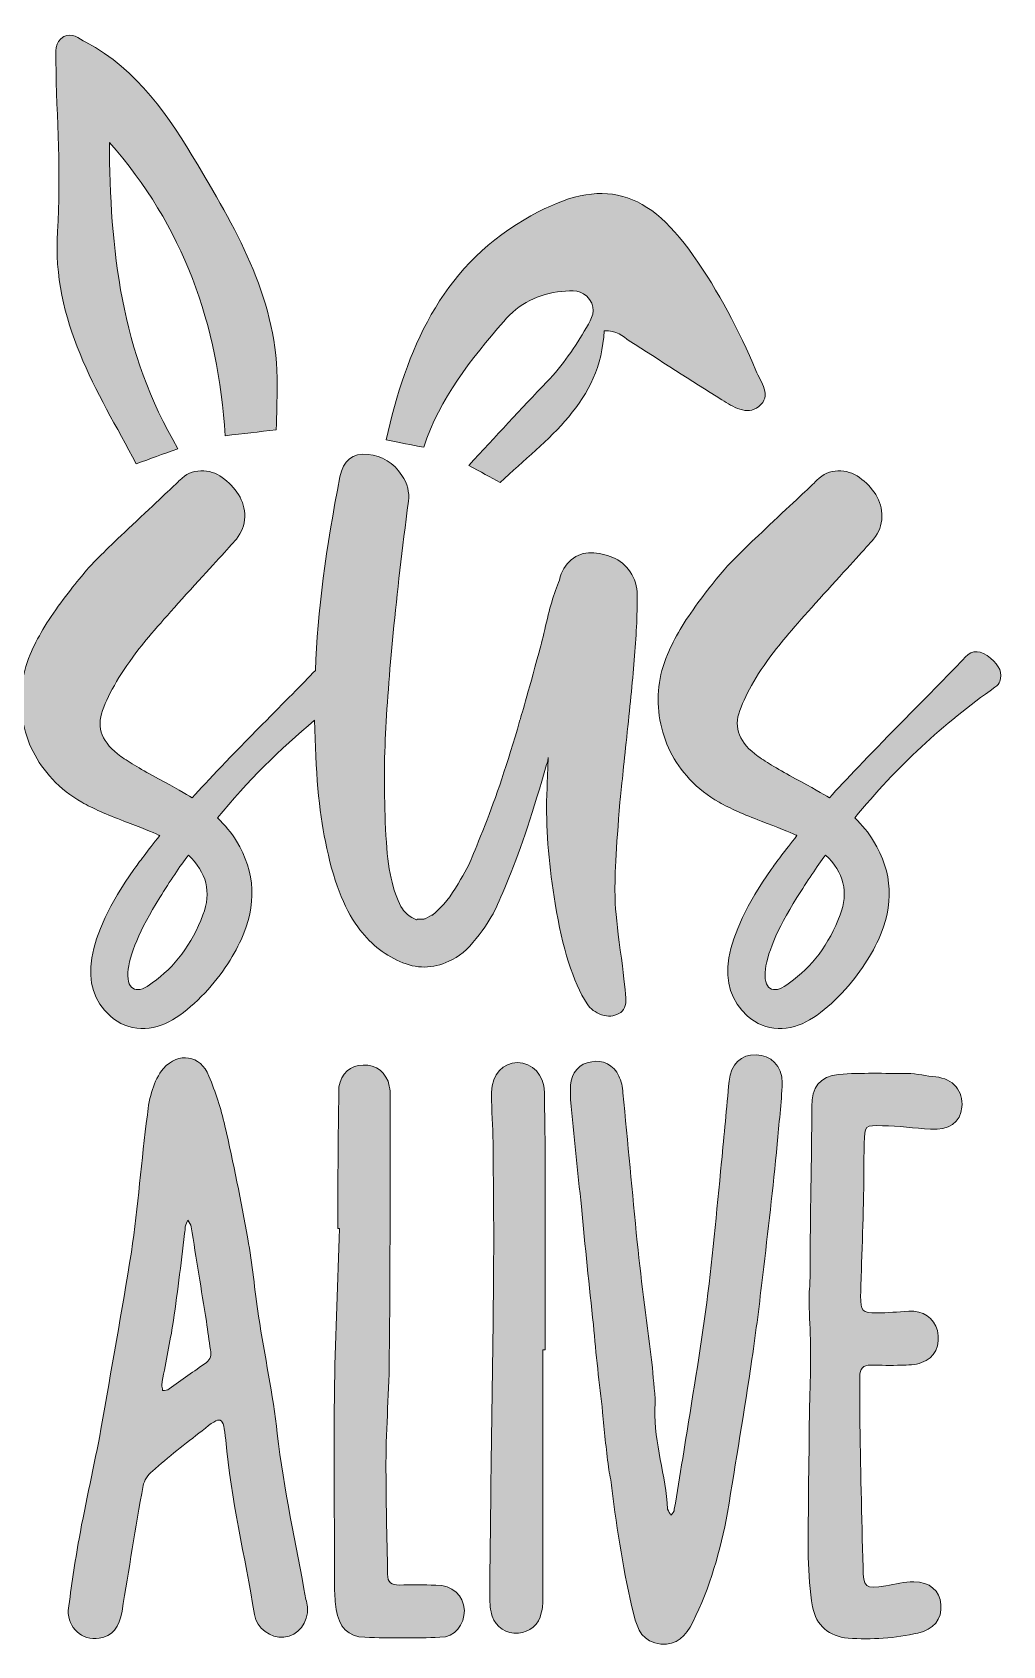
# Model space of a CAD drawing. Header units: inches. Extents: x 57 to 1020, y -961 to -119.
# Drawn here: x 538 to 1020, y -958 to -156 of the extents above; entities that cross this region are included whole.
import ezdxf

# ---------------------------------------------------------------- set-up
doc = ezdxf.new("R2010")
doc.units = ezdxf.units.IN
doc.header["$MEASUREMENT"] = 0
doc.layers.add('Layer 1', color=7, linetype='Continuous')

# ---------------------------------------------------------------- blocks, each defined once
blk = doc.blocks.new('block 3')
at = {"layer": 'Layer 1', "true_color": 0x262626}
h = blk.add_hatch(color=250, dxfattribs=at)
h.dxf.hatch_style = 2
edge = h.paths.add_edge_path()
edge.add_spline(control_points=[(561.01, -904.46), (564.35, -886.03), (568.54, -868.03), (571.89, -850.02), (576.92, -820.71), (582.36, -791.39), (586.97, -762.08), (590.32, -739.47), (591.99, -716.44), (594.92, -693.83), (595.34, -689.64), (596.18, -685.03), (597.44, -681.27), (598.69, -677.5), (600.37, -673.73), (602.88, -670.8), (610.42, -662.42), (621.3, -664.1), (625.49, -674.57), (628.84, -682.52), (631.35, -690.48), (633.45, -699.27), (637.64, -717.7), (641.4, -736.54), (644.75, -755.38), (647.27, -767.94), (648.1, -780.93), (650.2, -793.91), (653.13, -813.59), (657.32, -832.85), (659.41, -852.11), (662.76, -880.17), (668.62, -906.97), (673.65, -934.6), (674.07, -935.86), (674.07, -937.12), (674.48, -938.37), (674.9, -946.33), (669.88, -952.61), (662.76, -953.45), (656.06, -953.87), (649.36, -949.26), (648.1, -942.14), (643.5, -913.25), (636.38, -884.78), (633.87, -855.46), (632.61, -843.32), (631.77, -842.9), (622.14, -850.86), (613.77, -857.14), (605.39, -863.84), (597.44, -870.96), (595.34, -872.63), (593.25, -875.56), (592.83, -878.07), (589.06, -899.01), (585.71, -919.95), (582.36, -940.47), (581.1, -948.42), (577.34, -953.03), (571.05, -953.87), (562.26, -955.12), (555.56, -948.84), (555.56, -940.05), (557.24, -928.32), (558.91, -916.18), (561.01, -904.46)], knot_values=[0, 0, 0, 0, 1, 1, 1, 2, 2, 2, 3, 3, 3, 4, 4, 4, 5, 5, 5, 6, 6, 6, 7, 7, 7, 8, 8, 8, 9, 9, 9, 10, 10, 10, 11, 11, 11, 12, 12, 12, 13, 13, 13, 14, 14, 14, 15, 15, 15, 16, 16, 16, 17, 17, 17, 18, 18, 18, 19, 19, 19, 20, 20, 20, 21, 21, 21, 22, 22, 22, 22], degree=3, periodic=1)
edge = h.paths.add_edge_path()
edge.add_spline(control_points=[(602.46, -830.76), (603.72, -830.76), (604.97, -830.76), (605.81, -829.92), (612.09, -825.73), (617.95, -821.13), (624.23, -816.94), (626.33, -815.26), (626.75, -813.17), (626.33, -810.66), (625.49, -806.05), (625.07, -801.44), (624.23, -796.42), (621.72, -780.93), (619.21, -765.01), (616.7, -749.52), (616.7, -748.26), (615.44, -747.43), (615.02, -746.17), (614.6, -747.01), (614.19, -748.26), (613.77, -749.52), (613.77, -750.36), (613.77, -751.62), (613.35, -752.87), (611.67, -768.36), (609.58, -783.86), (607.48, -798.93), (605.81, -808.56), (603.72, -818.19), (602.04, -828.24), (602.04, -828.66), (602.46, -829.92), (602.46, -830.76)], knot_values=[0, 0, 0, 0, 1, 1, 1, 2, 2, 2, 3, 3, 3, 4, 4, 4, 5, 5, 5, 6, 6, 6, 7, 7, 7, 8, 8, 8, 9, 9, 9, 10, 10, 10, 11, 11, 11, 11], degree=3, periodic=1)
h = blk.add_hatch(color=250, dxfattribs=at)
h.dxf.hatch_style = 2
edge = h.paths.add_edge_path()
edge.add_spline(control_points=[(805.14, -679.17), (805.55, -672.89), (809.32, -668.28), (815.6, -667.45), (820.63, -666.19), (826.91, -669.12), (829.01, -674.57), (830.26, -677.08), (831.1, -680.01), (831.1, -682.94), (833.61, -707.65), (835.7, -732.35), (838.22, -757.06), (840.31, -778), (843.24, -798.51), (845.75, -819.45), (846.17, -826.15), (847.43, -833.27), (847.01, -839.97), (846.59, -857.14), (852.45, -873.05), (853.29, -889.8), (853.71, -891.06), (854.55, -891.89), (854.97, -892.73), (855.8, -891.89), (856.64, -891.06), (856.64, -889.8), (858.32, -881.84), (859.15, -873.05), (860.83, -864.67), (864.6, -840.39), (868.78, -816.1), (872.13, -791.81), (875.48, -767.11), (877.58, -741.98), (880.09, -717.28), (881.35, -703.88), (882.6, -690.48), (883.86, -677.08), (884.7, -668.7), (889.72, -663.68), (897.26, -664.1), (904.38, -664.1), (910.24, -669.54), (910.24, -677.92), (909.82, -687.96), (908.57, -698.43), (907.73, -708.49), (905.63, -730.26), (903.12, -751.62), (900.61, -773.39), (898.94, -787.21), (897.26, -801.44), (895.16, -815.26), (891.4, -840.81), (887.21, -866.35), (883.02, -891.47), (879.67, -910.32), (874.23, -928.74), (865.85, -945.91), (862.5, -952.61), (857.9, -957.64), (849.94, -956.8), (841.15, -955.96), (838.22, -949.68), (836.54, -942.14), (831.52, -921.62), (828.17, -900.69), (825.65, -879.33), (825.23, -875.56), (824.4, -872.21), (823.98, -868.86), (822.72, -859.65), (821.89, -850.86), (821.05, -841.64), (819.37, -827.41), (817.7, -812.75), (816.44, -798.1), (814.35, -778.83), (812.26, -759.15), (810.58, -739.47), (808.48, -721.88), (806.81, -704.3), (805.14, -686.29), (805.14, -684.2), (805.14, -681.69), (805.14, -679.17)], knot_values=[0, 0, 0, 0, 1, 1, 1, 2, 2, 2, 3, 3, 3, 4, 4, 4, 5, 5, 5, 6, 6, 6, 7, 7, 7, 8, 8, 8, 9, 9, 9, 10, 10, 10, 11, 11, 11, 12, 12, 12, 13, 13, 13, 14, 14, 14, 15, 15, 15, 16, 16, 16, 17, 17, 17, 18, 18, 18, 19, 19, 19, 20, 20, 20, 21, 21, 21, 22, 22, 22, 23, 23, 23, 24, 24, 24, 25, 25, 25, 26, 26, 26, 27, 27, 27, 28, 28, 28, 29, 29, 29, 29], degree=3, periodic=1)
h = blk.add_hatch(color=250, dxfattribs=at)
h.dxf.hatch_style = 2
edge = h.paths.add_edge_path()
edge.add_spline(control_points=[(689.98, -687.13), (689.98, -684.62), (689.98, -682.52), (689.98, -680.01), (691.23, -673.31), (695.84, -669.12), (702.12, -669.12), (708.4, -668.7), (713.85, -672.89), (715.1, -679.59), (715.52, -681.27), (715.52, -682.94), (715.52, -684.62), (715.52, -727.33), (715.52, -770.04), (715.1, -812.33), (715.1, -830.76), (713.43, -848.76), (713.43, -866.77), (713.43, -885.19), (713.85, -903.62), (714.27, -922.04), (714.27, -926.23), (715.94, -927.49), (720.13, -927.49), (725.99, -927.07), (732.27, -927.49), (738.14, -927.49), (746.51, -927.49), (751.95, -932.51), (752.37, -940.05), (752.37, -947.17), (747.77, -953.45), (740.23, -953.45), (728.08, -953.87), (715.52, -953.87), (702.96, -953.45), (694.59, -953.45), (689.98, -948), (688.72, -939.63), (688.3, -936.28), (687.89, -932.51), (687.89, -929.16), (687.89, -895.24), (687.47, -861.74), (687.89, -827.82), (688.3, -801.86), (689.56, -776.32), (690.4, -750.36), (689.98, -750.36), (689.98, -750.36), (689.56, -750.36), (689.56, -729.42), (689.56, -708.07), (689.98, -687.13)], knot_values=[0, 0, 0, 0, 1, 1, 1, 2, 2, 2, 3, 3, 3, 4, 4, 4, 5, 5, 5, 6, 6, 6, 7, 7, 7, 8, 8, 8, 9, 9, 9, 10, 10, 10, 11, 11, 11, 12, 12, 12, 13, 13, 13, 14, 14, 14, 15, 15, 15, 16, 16, 16, 17, 17, 17, 18, 18, 18, 18], degree=3, periodic=1)
h = blk.add_hatch(color=250, dxfattribs=at)
h.dxf.hatch_style = 2
edge = h.paths.add_edge_path()
edge.add_spline(control_points=[(791.32, -888.12), (791.32, -903.62), (791.32, -918.69), (791.32, -934.18), (791.32, -936.7), (791.32, -938.79), (790.48, -941.3), (789.64, -947.17), (784.62, -950.93), (779.17, -951.35), (773.31, -951.77), (767.87, -948.42), (766.19, -942.98), (765.35, -940.05), (764.94, -936.7), (764.94, -933.35), (764.94, -919.95), (765.35, -906.55), (765.35, -892.73), (765.77, -861.74), (766.19, -830.76), (766.61, -799.77), (767.03, -770.04), (767.03, -740.31), (766.61, -710.58), (766.61, -702.62), (766.19, -694.67), (765.77, -686.71), (765.77, -685.45), (765.77, -684.2), (765.77, -682.52), (766.19, -673.73), (771.64, -667.87), (778.75, -667.87), (786.29, -667.87), (791.73, -674.15), (792.15, -682.52), (792.15, -694.67), (792.57, -706.81), (792.57, -718.95), (792.57, -749.52), (792.57, -780.09), (792.57, -810.66), (792.15, -810.66), (791.73, -810.66), (791.32, -810.66), (791.32, -836.2), (791.32, -862.16), (791.32, -888.12)], knot_values=[0, 0, 0, 0, 1, 1, 1, 2, 2, 2, 3, 3, 3, 4, 4, 4, 5, 5, 5, 6, 6, 6, 7, 7, 7, 8, 8, 8, 9, 9, 9, 10, 10, 10, 11, 11, 11, 12, 12, 12, 13, 13, 13, 14, 14, 14, 15, 15, 15, 16, 16, 16, 16], degree=3, periodic=1)
h = blk.add_hatch(color=250, dxfattribs=at)
h.dxf.hatch_style = 2
edge = h.paths.add_edge_path()
edge.add_spline(control_points=[(924.06, -802.7), (924.06, -796), (923.22, -788.88), (923.64, -781.76), (924.06, -778), (924.06, -774.64), (924.06, -770.46), (924.06, -743.66), (924.9, -716.86), (924.9, -689.64), (924.9, -680.43), (928.66, -674.57), (938.3, -673.73), (949.6, -672.89), (960.91, -673.31), (972.21, -673.31), (977.24, -673.31), (981.84, -674.57), (986.45, -674.99), (995.24, -675.82), (1000.27, -682.1), (999.43, -690.06), (999.01, -697.6), (992.73, -701.78), (983.94, -700.95), (975.98, -700.53), (968.03, -699.27), (960.07, -699.27), (951.28, -698.85), (951.28, -699.27), (950.86, -708.07), (950.86, -727.75), (950.44, -747.43), (949.6, -767.53), (949.6, -772.97), (949.18, -778.42), (949.18, -783.86), (949.18, -791.39), (950.02, -792.23), (957.14, -792.23), (962.58, -792.23), (967.61, -791.81), (973.05, -791.39), (980.17, -790.98), (985.61, -794.74), (987.29, -801.03), (988.96, -808.14), (986.03, -814.85), (979.33, -816.94), (976.4, -818.19), (972.63, -818.19), (969.28, -818.19), (964.26, -818.61), (959.23, -818.19), (954.21, -818.19), (950.44, -818.19), (948.76, -819.87), (948.76, -824.06), (948.76, -830.34), (948.76, -836.62), (948.76, -842.9), (949.18, -868.03), (949.6, -893.57), (950.44, -918.69), (950.44, -928.74), (951.28, -929.58), (961.75, -927.91), (966.35, -927.07), (970.96, -925.81), (975.56, -925.81), (983.52, -925.81), (988.55, -930.42), (988.96, -937.12), (989.8, -944.66), (985.19, -949.68), (977.66, -951.35), (966.35, -953.87), (954.63, -954.71), (942.9, -953.87), (933.69, -953.03), (926.99, -947.59), (925.32, -938.37), (922.38, -922.46), (923.22, -904.87), (923.22, -888.96), (923.22, -875.98), (923.64, -863), (923.64, -850.02), (923.64, -834.53), (924.9, -818.61), (924.06, -802.7)], knot_values=[0, 0, 0, 0, 1, 1, 1, 2, 2, 2, 3, 3, 3, 4, 4, 4, 5, 5, 5, 6, 6, 6, 7, 7, 7, 8, 8, 8, 9, 9, 9, 10, 10, 10, 11, 11, 11, 12, 12, 12, 13, 13, 13, 14, 14, 14, 15, 15, 15, 16, 16, 16, 17, 17, 17, 18, 18, 18, 19, 19, 19, 20, 20, 20, 21, 21, 21, 22, 22, 22, 23, 23, 23, 24, 24, 24, 25, 25, 25, 26, 26, 26, 27, 27, 27, 28, 28, 28, 29, 29, 29, 30, 30, 30, 30], degree=3, periodic=1)
at = {"layer": 'Layer 1', "lineweight": 0}
for points, knots in [([(561.01, -904.46), (564.35, -886.03), (568.54, -868.03), (571.89, -850.02), (576.92, -820.71), (582.36, -791.39), (586.97, -762.08), (590.32, -739.47), (591.99, -716.44), (594.92, -693.83), (595.34, -689.64), (596.18, -685.03), (597.44, -681.27), (598.69, -677.5), (600.37, -673.73), (602.88, -670.8), (610.42, -662.42), (621.3, -664.1), (625.49, -674.57), (628.84, -682.52), (631.35, -690.48), (633.45, -699.27), (637.64, -717.7), (641.4, -736.54), (644.75, -755.38), (647.27, -767.94), (648.1, -780.93), (650.2, -793.91), (653.13, -813.59), (657.32, -832.85), (659.41, -852.11), (662.76, -880.17), (668.62, -906.97), (673.65, -934.6), (674.07, -935.86), (674.07, -937.12), (674.48, -938.37), (674.9, -946.33), (669.88, -952.61), (662.76, -953.45), (656.06, -953.87), (649.36, -949.26), (648.1, -942.14), (643.5, -913.25), (636.38, -884.78), (633.87, -855.46), (632.61, -843.32), (631.77, -842.9), (622.14, -850.86), (613.77, -857.14), (605.39, -863.84), (597.44, -870.96), (595.34, -872.63), (593.25, -875.56), (592.83, -878.07), (589.06, -899.01), (585.71, -919.95), (582.36, -940.47), (581.1, -948.42), (577.34, -953.03), (571.05, -953.87), (562.26, -955.12), (555.56, -948.84), (555.56, -940.05), (557.24, -928.32), (558.91, -916.18), (561.01, -904.46)], [0, 0, 0, 0, 1, 1, 1, 2, 2, 2, 3, 3, 3, 4, 4, 4, 5, 5, 5, 6, 6, 6, 7, 7, 7, 8, 8, 8, 9, 9, 9, 10, 10, 10, 11, 11, 11, 12, 12, 12, 13, 13, 13, 14, 14, 14, 15, 15, 15, 16, 16, 16, 17, 17, 17, 18, 18, 18, 19, 19, 19, 20, 20, 20, 21, 21, 21, 22, 22, 22, 22]), ([(805.14, -679.17), (805.55, -672.89), (809.32, -668.28), (815.6, -667.45), (820.63, -666.19), (826.91, -669.12), (829.01, -674.57), (830.26, -677.08), (831.1, -680.01), (831.1, -682.94), (833.61, -707.65), (835.7, -732.35), (838.22, -757.06), (840.31, -778), (843.24, -798.51), (845.75, -819.45), (846.17, -826.15), (847.43, -833.27), (847.01, -839.97), (846.59, -857.14), (852.45, -873.05), (853.29, -889.8), (853.71, -891.06), (854.55, -891.89), (854.97, -892.73), (855.8, -891.89), (856.64, -891.06), (856.64, -889.8), (858.32, -881.84), (859.15, -873.05), (860.83, -864.67), (864.6, -840.39), (868.78, -816.1), (872.13, -791.81), (875.48, -767.11), (877.58, -741.98), (880.09, -717.28), (881.35, -703.88), (882.6, -690.48), (883.86, -677.08), (884.7, -668.7), (889.72, -663.68), (897.26, -664.1), (904.38, -664.1), (910.24, -669.54), (910.24, -677.92), (909.82, -687.96), (908.57, -698.43), (907.73, -708.49), (905.63, -730.26), (903.12, -751.62), (900.61, -773.39), (898.94, -787.21), (897.26, -801.44), (895.16, -815.26), (891.4, -840.81), (887.21, -866.35), (883.02, -891.47), (879.67, -910.32), (874.23, -928.74), (865.85, -945.91), (862.5, -952.61), (857.9, -957.64), (849.94, -956.8), (841.15, -955.96), (838.22, -949.68), (836.54, -942.14), (831.52, -921.62), (828.17, -900.69), (825.65, -879.33), (825.23, -875.56), (824.4, -872.21), (823.98, -868.86), (822.72, -859.65), (821.89, -850.86), (821.05, -841.64), (819.37, -827.41), (817.7, -812.75), (816.44, -798.1), (814.35, -778.83), (812.26, -759.15), (810.58, -739.47), (808.48, -721.88), (806.81, -704.3), (805.14, -686.29), (805.14, -684.2), (805.14, -681.69), (805.14, -679.17)], [0, 0, 0, 0, 1, 1, 1, 2, 2, 2, 3, 3, 3, 4, 4, 4, 5, 5, 5, 6, 6, 6, 7, 7, 7, 8, 8, 8, 9, 9, 9, 10, 10, 10, 11, 11, 11, 12, 12, 12, 13, 13, 13, 14, 14, 14, 15, 15, 15, 16, 16, 16, 17, 17, 17, 18, 18, 18, 19, 19, 19, 20, 20, 20, 21, 21, 21, 22, 22, 22, 23, 23, 23, 24, 24, 24, 25, 25, 25, 26, 26, 26, 27, 27, 27, 28, 28, 28, 29, 29, 29, 29]), ([(689.98, -687.13), (689.98, -684.62), (689.98, -682.52), (689.98, -680.01), (691.23, -673.31), (695.84, -669.12), (702.12, -669.12), (708.4, -668.7), (713.85, -672.89), (715.1, -679.59), (715.52, -681.27), (715.52, -682.94), (715.52, -684.62), (715.52, -727.33), (715.52, -770.04), (715.1, -812.33), (715.1, -830.76), (713.43, -848.76), (713.43, -866.77), (713.43, -885.19), (713.85, -903.62), (714.27, -922.04), (714.27, -926.23), (715.94, -927.49), (720.13, -927.49), (725.99, -927.07), (732.27, -927.49), (738.14, -927.49), (746.51, -927.49), (751.95, -932.51), (752.37, -940.05), (752.37, -947.17), (747.77, -953.45), (740.23, -953.45), (728.08, -953.87), (715.52, -953.87), (702.96, -953.45), (694.59, -953.45), (689.98, -948), (688.72, -939.63), (688.3, -936.28), (687.89, -932.51), (687.89, -929.16), (687.89, -895.24), (687.47, -861.74), (687.89, -827.82), (688.3, -801.86), (689.56, -776.32), (690.4, -750.36), (689.98, -750.36), (689.98, -750.36), (689.56, -750.36), (689.56, -729.42), (689.56, -708.07), (689.98, -687.13)], [0, 0, 0, 0, 1, 1, 1, 2, 2, 2, 3, 3, 3, 4, 4, 4, 5, 5, 5, 6, 6, 6, 7, 7, 7, 8, 8, 8, 9, 9, 9, 10, 10, 10, 11, 11, 11, 12, 12, 12, 13, 13, 13, 14, 14, 14, 15, 15, 15, 16, 16, 16, 17, 17, 17, 18, 18, 18, 18]), ([(791.32, -888.12), (791.32, -903.62), (791.32, -918.69), (791.32, -934.18), (791.32, -936.7), (791.32, -938.79), (790.48, -941.3), (789.64, -947.17), (784.62, -950.93), (779.17, -951.35), (773.31, -951.77), (767.87, -948.42), (766.19, -942.98), (765.35, -940.05), (764.94, -936.7), (764.94, -933.35), (764.94, -919.95), (765.35, -906.55), (765.35, -892.73), (765.77, -861.74), (766.19, -830.76), (766.61, -799.77), (767.03, -770.04), (767.03, -740.31), (766.61, -710.58), (766.61, -702.62), (766.19, -694.67), (765.77, -686.71), (765.77, -685.45), (765.77, -684.2), (765.77, -682.52), (766.19, -673.73), (771.64, -667.87), (778.75, -667.87), (786.29, -667.87), (791.73, -674.15), (792.15, -682.52), (792.15, -694.67), (792.57, -706.81), (792.57, -718.95), (792.57, -749.52), (792.57, -780.09), (792.57, -810.66), (792.15, -810.66), (791.73, -810.66), (791.32, -810.66), (791.32, -836.2), (791.32, -862.16), (791.32, -888.12)], [0, 0, 0, 0, 1, 1, 1, 2, 2, 2, 3, 3, 3, 4, 4, 4, 5, 5, 5, 6, 6, 6, 7, 7, 7, 8, 8, 8, 9, 9, 9, 10, 10, 10, 11, 11, 11, 12, 12, 12, 13, 13, 13, 14, 14, 14, 15, 15, 15, 16, 16, 16, 16]), ([(924.06, -802.7), (924.06, -796), (923.22, -788.88), (923.64, -781.76), (924.06, -778), (924.06, -774.64), (924.06, -770.46), (924.06, -743.66), (924.9, -716.86), (924.9, -689.64), (924.9, -680.43), (928.66, -674.57), (938.3, -673.73), (949.6, -672.89), (960.91, -673.31), (972.21, -673.31), (977.24, -673.31), (981.84, -674.57), (986.45, -674.99), (995.24, -675.82), (1000.27, -682.1), (999.43, -690.06), (999.01, -697.6), (992.73, -701.78), (983.94, -700.95), (975.98, -700.53), (968.03, -699.27), (960.07, -699.27), (951.28, -698.85), (951.28, -699.27), (950.86, -708.07), (950.86, -727.75), (950.44, -747.43), (949.6, -767.53), (949.6, -772.97), (949.18, -778.42), (949.18, -783.86), (949.18, -791.39), (950.02, -792.23), (957.14, -792.23), (962.58, -792.23), (967.61, -791.81), (973.05, -791.39), (980.17, -790.98), (985.61, -794.74), (987.29, -801.03), (988.96, -808.14), (986.03, -814.85), (979.33, -816.94), (976.4, -818.19), (972.63, -818.19), (969.28, -818.19), (964.26, -818.61), (959.23, -818.19), (954.21, -818.19), (950.44, -818.19), (948.76, -819.87), (948.76, -824.06), (948.76, -830.34), (948.76, -836.62), (948.76, -842.9), (949.18, -868.03), (949.6, -893.57), (950.44, -918.69), (950.44, -928.74), (951.28, -929.58), (961.75, -927.91), (966.35, -927.07), (970.96, -925.81), (975.56, -925.81), (983.52, -925.81), (988.55, -930.42), (988.96, -937.12), (989.8, -944.66), (985.19, -949.68), (977.66, -951.35), (966.35, -953.87), (954.63, -954.71), (942.9, -953.87), (933.69, -953.03), (926.99, -947.59), (925.32, -938.37), (922.38, -922.46), (923.22, -904.87), (923.22, -888.96), (923.22, -875.98), (923.64, -863), (923.64, -850.02), (923.64, -834.53), (924.9, -818.61), (924.06, -802.7)], [0, 0, 0, 0, 1, 1, 1, 2, 2, 2, 3, 3, 3, 4, 4, 4, 5, 5, 5, 6, 6, 6, 7, 7, 7, 8, 8, 8, 9, 9, 9, 10, 10, 10, 11, 11, 11, 12, 12, 12, 13, 13, 13, 14, 14, 14, 15, 15, 15, 16, 16, 16, 17, 17, 17, 18, 18, 18, 19, 19, 19, 20, 20, 20, 21, 21, 21, 22, 22, 22, 23, 23, 23, 24, 24, 24, 25, 25, 25, 26, 26, 26, 27, 27, 27, 28, 28, 28, 29, 29, 29, 30, 30, 30, 30]), ([(602.46, -830.76), (603.72, -830.76), (604.97, -830.76), (605.81, -829.92), (612.09, -825.73), (617.95, -821.13), (624.23, -816.94), (626.33, -815.26), (626.75, -813.17), (626.33, -810.66), (625.49, -806.05), (625.07, -801.44), (624.23, -796.42), (621.72, -780.93), (619.21, -765.01), (616.7, -749.52), (616.7, -748.26), (615.44, -747.43), (615.02, -746.17), (614.6, -747.01), (614.19, -748.26), (613.77, -749.52), (613.77, -750.36), (613.77, -751.62), (613.35, -752.87), (611.67, -768.36), (609.58, -783.86), (607.48, -798.93), (605.81, -808.56), (603.72, -818.19), (602.04, -828.24), (602.04, -828.66), (602.46, -829.92), (602.46, -830.76)], [0, 0, 0, 0, 1, 1, 1, 2, 2, 2, 3, 3, 3, 4, 4, 4, 5, 5, 5, 6, 6, 6, 7, 7, 7, 8, 8, 8, 9, 9, 9, 10, 10, 10, 11, 11, 11, 11])]:
    blk.add_open_spline(points, degree=3, knots=knots, dxfattribs=at)
blk = doc.blocks.new('block 4')
at = {"layer": 'Layer 1', "true_color": 0x0153a5}
h = blk.add_hatch(color=154, dxfattribs=at)
h.dxf.hatch_style = 2
edge = h.paths.add_edge_path()
edge.add_spline(control_points=[(826.04, -416.85), (822.55, -415.42), (818.98, -414.66), (815.32, -414.57), (811.65, -414.48), (808.35, -415.64), (805.4, -418.05), (802.46, -420.46), (800.53, -423.82), (799.64, -428.1), (798.21, -431.5), (796.92, -435.16), (795.76, -439.09), (794.59, -443.02), (793.43, -447.58), (792.27, -452.76), (791.11, -457.94), (790.17, -461.69), (789.46, -464.01), (783.74, -484.74), (780.52, -496.17), (779.81, -498.31), (773.74, -519.21), (768.02, -536.36), (762.66, -549.76), (759.45, -557.8), (757.12, -563.56), (755.69, -567.05), (754.26, -570.53), (751.68, -575.26), (747.92, -581.25), (744.17, -587.24), (740.24, -591.74), (736.13, -594.78), (736.13, -594.78), (736.4, -594.51), (736.4, -594.51), (736.4, -594.51), (732.92, -596.39), (732.92, -596.39), (732.56, -596.57), (731.93, -596.66), (731.04, -596.66), (731.04, -596.66), (729.97, -596.66), (729.97, -596.66), (729.61, -596.66), (729.34, -596.66), (729.16, -596.66), (729.16, -596.66), (728.63, -596.92), (728.63, -596.92), (728.63, -596.92), (727.02, -596.12), (727.02, -596.12), (724.88, -595.23), (723.09, -593.71), (721.66, -591.56), (717.37, -584.96), (714.7, -573.88), (713.62, -558.34), (712.55, -540.65), (712.37, -523.68), (713.09, -507.42), (714.51, -476.16), (718.35, -436.68), (724.61, -388.98), (725.15, -384.52), (724.07, -380.23), (721.39, -376.12), (717.11, -369.86), (711.48, -366.38), (704.51, -365.67), (696.83, -364.95), (692.18, -368.7), (690.58, -376.92), (683.6, -411.97), (679.55, -443.98), (678.35, -473.03), (671.91, -479.7), (663.14, -488.64), (651.99, -499.92), (636.62, -515.46), (625.01, -527.61), (617.15, -536.36), (614.11, -534.4), (608.53, -531.23), (600.41, -526.85), (592.27, -522.47), (586.07, -518.77), (581.78, -515.73), (572.49, -509.12), (569.45, -501.53), (572.67, -492.95), (575.88, -484.02), (581.96, -473.75), (590.89, -462.13), (596.61, -454.99), (605.09, -445.25), (616.35, -432.93), (627.6, -420.6), (635.19, -412.2), (639.13, -407.74), (641.81, -404.52), (643.19, -400.86), (643.28, -396.75), (643.37, -392.64), (642.34, -388.94), (640.2, -385.63), (638.05, -382.33), (635.38, -379.51), (632.16, -377.19), (628.94, -374.87), (625.37, -373.75), (621.44, -373.84), (617.51, -373.93), (614.02, -375.49), (610.99, -378.53), (609.38, -380.13), (602.9, -386.26), (591.56, -396.88), (580.22, -407.51), (572.44, -415.02), (568.25, -419.39), (564.05, -423.77), (558.6, -430.47), (551.9, -439.49), (545.2, -448.51), (540.16, -457.04), (536.76, -465.08), (532.3, -475.62), (531.05, -486.48), (533.01, -497.64), (534.98, -508.81), (539.89, -518.59), (547.75, -526.98), (552.04, -531.63), (556.9, -535.47), (562.35, -538.51), (567.8, -541.55), (574.77, -544.67), (583.25, -547.89), (591.74, -551.1), (597.5, -553.43), (600.54, -554.85), (600.54, -554.85), (600.81, -554.85), (600.81, -554.85), (600.81, -554.85), (601.07, -555.12), (601.07, -555.12), (595, -562.8), (590.71, -568.43), (588.21, -572), (564.27, -606.3), (560.34, -630.51), (576.42, -644.62), (581.06, -648.73), (586.16, -650.83), (591.7, -650.92), (597.23, -651.01), (602.46, -649.58), (607.37, -646.63), (612.28, -643.69), (617.06, -639.84), (621.71, -635.11), (626.35, -630.38), (630.32, -625.55), (633.63, -620.64), (636.94, -615.73), (639.57, -611.13), (641.54, -606.84), (649.4, -589.69), (648.59, -573.34), (639.13, -557.8), (636.62, -553.69), (633.5, -549.85), (629.75, -546.28), (644.65, -528.2), (660.75, -512.06), (678.01, -497.79), (678.4, -522.82), (680.17, -542.93), (683.34, -558.07), (687.09, -576.83), (692.45, -590.94), (699.42, -600.41), (705.13, -608.27), (712.1, -614.03), (720.32, -617.69), (728.54, -621.36), (736.67, -621.31), (744.71, -617.56), (749.53, -615.41), (754.04, -611.66), (758.24, -606.3), (762.43, -600.94), (765.47, -596.35), (767.35, -592.5), (769.23, -588.66), (771.59, -583.17), (774.45, -576.02), (780.52, -561.2), (786.78, -542.44), (793.21, -519.75), (793.39, -519.39), (793.57, -518.81), (793.75, -518.01), (793.92, -517.2), (794.01, -516.62), (794.01, -516.26), (793.48, -530.2), (793.21, -537.26), (793.21, -537.43), (793.03, -553.87), (794.46, -571.02), (797.5, -588.89), (801.07, -611.04), (806.34, -627.65), (813.31, -638.73), (814.92, -641.23), (817.33, -643.02), (820.54, -644.09), (823.76, -645.16), (826.61, -644.98), (829.12, -643.55), (831.62, -642.12), (832.78, -639.53), (832.6, -635.78), (832.24, -630.96), (831.31, -623.05), (829.79, -612.07), (828.27, -601.08), (827.42, -592.55), (827.24, -586.47), (826.88, -577.36), (827.69, -561.38), (829.65, -538.51), (830.37, -531.18), (831.48, -520.42), (833.01, -506.22), (834.52, -492.01), (835.77, -479.24), (836.76, -467.9), (837.74, -456.55), (838.23, -445.79), (838.23, -435.61), (838.23, -431.32), (837.07, -427.48), (834.74, -424.08), (832.42, -420.69), (829.52, -418.28), (826.04, -416.85)], knot_values=[0, 0, 0, 0, 1, 1, 1, 2, 2, 2, 3, 3, 3, 4, 4, 4, 5, 5, 5, 6, 6, 6, 7, 7, 7, 8, 8, 8, 9, 9, 9, 10, 10, 10, 11, 11, 11, 12, 12, 12, 13, 13, 13, 14, 14, 14, 15, 15, 15, 16, 16, 16, 17, 17, 17, 18, 18, 18, 19, 19, 19, 20, 20, 20, 21, 21, 21, 22, 22, 22, 23, 23, 23, 24, 24, 24, 25, 25, 25, 26, 26, 26, 27, 27, 27, 28, 28, 28, 29, 29, 29, 30, 30, 30, 31, 31, 31, 32, 32, 32, 33, 33, 33, 34, 34, 34, 35, 35, 35, 36, 36, 36, 37, 37, 37, 38, 38, 38, 39, 39, 39, 40, 40, 40, 41, 41, 41, 42, 42, 42, 43, 43, 43, 44, 44, 44, 45, 45, 45, 46, 46, 46, 47, 47, 47, 48, 48, 48, 49, 49, 49, 50, 50, 50, 51, 51, 51, 52, 52, 52, 53, 53, 53, 54, 54, 54, 55, 55, 55, 56, 56, 56, 57, 57, 57, 58, 58, 58, 59, 59, 59, 60, 60, 60, 61, 61, 61, 62, 62, 62, 63, 63, 63, 64, 64, 64, 65, 65, 65, 66, 66, 66, 67, 67, 67, 68, 68, 68, 69, 69, 69, 70, 70, 70, 71, 71, 71, 72, 72, 72, 73, 73, 73, 74, 74, 74, 75, 75, 75, 76, 76, 76, 77, 77, 77, 78, 78, 78, 79, 79, 79, 80, 80, 80, 81, 81, 81, 82, 82, 82, 83, 83, 83, 84, 84, 84, 84], degree=3, periodic=1)
edge = h.paths.add_edge_path()
edge.add_spline(control_points=[(622.51, -594.51), (616.97, -609.16), (608.58, -620.42), (597.32, -628.28), (593.75, -631.13), (590.8, -632.16), (588.48, -631.36), (586.16, -630.56), (585.08, -627.83), (585.26, -623.19), (585.8, -614.43), (591.07, -602.02), (601.07, -585.94), (606.25, -577.54), (610.99, -570.49), (615.28, -564.77), (624.39, -573.34), (626.8, -583.26), (622.51, -594.51)], knot_values=[0, 0, 0, 0, 1, 1, 1, 2, 2, 2, 3, 3, 3, 4, 4, 4, 5, 5, 5, 6, 6, 6, 6], degree=3, periodic=1)
h = blk.add_hatch(color=154, dxfattribs=at)
h.dxf.hatch_style = 2
edge = h.paths.add_edge_path()
edge.add_spline(control_points=[(1013.75, -466.96), (1008.93, -462.85), (1004.73, -462.67), (1001.16, -466.42), (994.73, -473.21), (983.83, -484.38), (968.46, -499.92), (953.1, -515.46), (941.49, -527.61), (933.63, -536.36), (930.59, -534.4), (925.01, -531.23), (916.88, -526.85), (908.75, -522.47), (902.54, -518.77), (898.25, -515.73), (888.97, -509.12), (885.93, -501.53), (889.14, -492.95), (892.36, -484.02), (898.43, -473.75), (907.37, -462.13), (913.08, -454.99), (921.57, -445.25), (932.82, -432.93), (944.08, -420.6), (951.67, -412.2), (955.6, -407.74), (958.28, -404.52), (959.66, -400.86), (959.75, -396.75), (959.84, -392.64), (958.82, -388.94), (956.67, -385.63), (954.53, -382.33), (951.85, -379.51), (948.64, -377.19), (945.42, -374.87), (941.84, -373.75), (937.92, -373.84), (933.98, -373.93), (930.5, -375.49), (927.46, -378.53), (925.86, -380.13), (919.38, -386.26), (908.04, -396.88), (896.69, -407.51), (888.92, -415.02), (884.72, -419.39), (880.52, -423.77), (875.08, -430.47), (868.38, -439.49), (861.68, -448.51), (856.63, -457.04), (853.24, -465.08), (848.77, -475.62), (847.52, -486.48), (849.49, -497.64), (851.45, -508.81), (856.36, -518.59), (864.22, -526.98), (868.51, -531.63), (873.38, -535.47), (878.83, -538.51), (884.27, -541.55), (891.24, -544.67), (899.73, -547.89), (908.21, -551.1), (913.97, -553.43), (917.01, -554.85), (917.01, -554.85), (917.28, -554.85), (917.28, -554.85), (917.28, -554.85), (917.55, -555.12), (917.55, -555.12), (911.47, -562.8), (907.19, -568.43), (904.69, -572), (880.75, -606.3), (876.82, -630.51), (892.9, -644.62), (897.54, -648.73), (902.63, -650.83), (908.17, -650.92), (913.71, -651.01), (918.93, -649.58), (923.85, -646.63), (928.76, -643.69), (933.54, -639.84), (938.18, -635.11), (942.83, -630.38), (946.8, -625.55), (950.11, -620.64), (953.41, -615.73), (956.05, -611.13), (958.01, -606.84), (965.87, -589.69), (965.07, -573.34), (955.6, -557.8), (953.1, -553.69), (949.97, -549.85), (946.22, -546.28), (967.13, -520.91), (990.35, -499.29), (1015.89, -481.43), (1017.14, -480.54), (1017.95, -479.55), (1018.31, -478.48), (1019.73, -474.55), (1018.22, -470.71), (1013.75, -466.96)], knot_values=[0, 0, 0, 0, 1, 1, 1, 2, 2, 2, 3, 3, 3, 4, 4, 4, 5, 5, 5, 6, 6, 6, 7, 7, 7, 8, 8, 8, 9, 9, 9, 10, 10, 10, 11, 11, 11, 12, 12, 12, 13, 13, 13, 14, 14, 14, 15, 15, 15, 16, 16, 16, 17, 17, 17, 18, 18, 18, 19, 19, 19, 20, 20, 20, 21, 21, 21, 22, 22, 22, 23, 23, 23, 24, 24, 24, 25, 25, 25, 26, 26, 26, 27, 27, 27, 28, 28, 28, 29, 29, 29, 30, 30, 30, 31, 31, 31, 32, 32, 32, 33, 33, 33, 34, 34, 34, 35, 35, 35, 36, 36, 36, 37, 37, 37, 37], degree=3, periodic=1)
edge = h.paths.add_edge_path()
edge.add_spline(control_points=[(938.99, -594.51), (933.45, -609.16), (925.05, -620.42), (913.8, -628.28), (910.22, -631.13), (907.27, -632.16), (904.96, -631.36), (902.63, -630.56), (901.56, -627.83), (901.74, -623.19), (902.28, -614.43), (907.54, -602.02), (917.55, -585.94), (922.73, -577.54), (927.46, -570.49), (931.75, -564.77), (940.86, -573.34), (943.27, -583.26), (938.99, -594.51)], knot_values=[0, 0, 0, 0, 1, 1, 1, 2, 2, 2, 3, 3, 3, 4, 4, 4, 5, 5, 5, 6, 6, 6, 6], degree=3, periodic=1)
at = {"layer": 'Layer 1', "lineweight": 0}
for points, knots in [([(826.04, -416.85), (822.55, -415.42), (818.98, -414.66), (815.32, -414.57), (811.65, -414.48), (808.35, -415.64), (805.4, -418.05), (802.46, -420.46), (800.53, -423.82), (799.64, -428.1), (798.21, -431.5), (796.92, -435.16), (795.76, -439.09), (794.59, -443.02), (793.43, -447.58), (792.27, -452.76), (791.11, -457.94), (790.17, -461.69), (789.46, -464.01), (783.74, -484.74), (780.52, -496.17), (779.81, -498.31), (773.74, -519.21), (768.02, -536.36), (762.66, -549.76), (759.45, -557.8), (757.12, -563.56), (755.69, -567.05), (754.26, -570.53), (751.68, -575.26), (747.92, -581.25), (744.17, -587.24), (740.24, -591.74), (736.13, -594.78), (736.13, -594.78), (736.4, -594.51), (736.4, -594.51), (736.4, -594.51), (732.92, -596.39), (732.92, -596.39), (732.56, -596.57), (731.93, -596.66), (731.04, -596.66), (731.04, -596.66), (729.97, -596.66), (729.97, -596.66), (729.61, -596.66), (729.34, -596.66), (729.16, -596.66), (729.16, -596.66), (728.63, -596.92), (728.63, -596.92), (728.63, -596.92), (727.02, -596.12), (727.02, -596.12), (724.88, -595.23), (723.09, -593.71), (721.66, -591.56), (717.37, -584.96), (714.7, -573.88), (713.62, -558.34), (712.55, -540.65), (712.37, -523.68), (713.09, -507.42), (714.51, -476.16), (718.35, -436.68), (724.61, -388.98), (725.15, -384.52), (724.07, -380.23), (721.39, -376.12), (717.11, -369.86), (711.48, -366.38), (704.51, -365.67), (696.83, -364.95), (692.18, -368.7), (690.58, -376.92), (683.6, -411.97), (679.55, -443.98), (678.35, -473.03), (671.91, -479.7), (663.14, -488.64), (651.99, -499.92), (636.62, -515.46), (625.01, -527.61), (617.15, -536.36), (614.11, -534.4), (608.53, -531.23), (600.41, -526.85), (592.27, -522.47), (586.07, -518.77), (581.78, -515.73), (572.49, -509.12), (569.45, -501.53), (572.67, -492.95), (575.88, -484.02), (581.96, -473.75), (590.89, -462.13), (596.61, -454.99), (605.09, -445.25), (616.35, -432.93), (627.6, -420.6), (635.19, -412.2), (639.13, -407.74), (641.81, -404.52), (643.19, -400.86), (643.28, -396.75), (643.37, -392.64), (642.34, -388.94), (640.2, -385.63), (638.05, -382.33), (635.38, -379.51), (632.16, -377.19), (628.94, -374.87), (625.37, -373.75), (621.44, -373.84), (617.51, -373.93), (614.02, -375.49), (610.99, -378.53), (609.38, -380.13), (602.9, -386.26), (591.56, -396.88), (580.22, -407.51), (572.44, -415.02), (568.25, -419.39), (564.05, -423.77), (558.6, -430.47), (551.9, -439.49), (545.2, -448.51), (540.16, -457.04), (536.76, -465.08), (532.3, -475.62), (531.05, -486.48), (533.01, -497.64), (534.98, -508.81), (539.89, -518.59), (547.75, -526.98), (552.04, -531.63), (556.9, -535.47), (562.35, -538.51), (567.8, -541.55), (574.77, -544.67), (583.25, -547.89), (591.74, -551.1), (597.5, -553.43), (600.54, -554.85), (600.54, -554.85), (600.81, -554.85), (600.81, -554.85), (600.81, -554.85), (601.07, -555.12), (601.07, -555.12), (595, -562.8), (590.71, -568.43), (588.21, -572), (564.27, -606.3), (560.34, -630.51), (576.42, -644.62), (581.06, -648.73), (586.16, -650.83), (591.7, -650.92), (597.23, -651.01), (602.46, -649.58), (607.37, -646.63), (612.28, -643.69), (617.06, -639.84), (621.71, -635.11), (626.35, -630.38), (630.32, -625.55), (633.63, -620.64), (636.94, -615.73), (639.57, -611.13), (641.54, -606.84), (649.4, -589.69), (648.59, -573.34), (639.13, -557.8), (636.62, -553.69), (633.5, -549.85), (629.75, -546.28), (644.65, -528.2), (660.75, -512.06), (678.01, -497.79), (678.4, -522.82), (680.17, -542.93), (683.34, -558.07), (687.09, -576.83), (692.45, -590.94), (699.42, -600.41), (705.13, -608.27), (712.1, -614.03), (720.32, -617.69), (728.54, -621.36), (736.67, -621.31), (744.71, -617.56), (749.53, -615.41), (754.04, -611.66), (758.24, -606.3), (762.43, -600.94), (765.47, -596.35), (767.35, -592.5), (769.23, -588.66), (771.59, -583.17), (774.45, -576.02), (780.52, -561.2), (786.78, -542.44), (793.21, -519.75), (793.39, -519.39), (793.57, -518.81), (793.75, -518.01), (793.92, -517.2), (794.01, -516.62), (794.01, -516.26), (793.48, -530.2), (793.21, -537.26), (793.21, -537.43), (793.03, -553.87), (794.46, -571.02), (797.5, -588.89), (801.07, -611.04), (806.34, -627.65), (813.31, -638.73), (814.92, -641.23), (817.33, -643.02), (820.54, -644.09), (823.76, -645.16), (826.61, -644.98), (829.12, -643.55), (831.62, -642.12), (832.78, -639.53), (832.6, -635.78), (832.24, -630.96), (831.31, -623.05), (829.79, -612.07), (828.27, -601.08), (827.42, -592.55), (827.24, -586.47), (826.88, -577.36), (827.69, -561.38), (829.65, -538.51), (830.37, -531.18), (831.48, -520.42), (833.01, -506.22), (834.52, -492.01), (835.77, -479.24), (836.76, -467.9), (837.74, -456.55), (838.23, -445.79), (838.23, -435.61), (838.23, -431.32), (837.07, -427.48), (834.74, -424.08), (832.42, -420.69), (829.52, -418.28), (826.04, -416.85)], [0, 0, 0, 0, 1, 1, 1, 2, 2, 2, 3, 3, 3, 4, 4, 4, 5, 5, 5, 6, 6, 6, 7, 7, 7, 8, 8, 8, 9, 9, 9, 10, 10, 10, 11, 11, 11, 12, 12, 12, 13, 13, 13, 14, 14, 14, 15, 15, 15, 16, 16, 16, 17, 17, 17, 18, 18, 18, 19, 19, 19, 20, 20, 20, 21, 21, 21, 22, 22, 22, 23, 23, 23, 24, 24, 24, 25, 25, 25, 26, 26, 26, 27, 27, 27, 28, 28, 28, 29, 29, 29, 30, 30, 30, 31, 31, 31, 32, 32, 32, 33, 33, 33, 34, 34, 34, 35, 35, 35, 36, 36, 36, 37, 37, 37, 38, 38, 38, 39, 39, 39, 40, 40, 40, 41, 41, 41, 42, 42, 42, 43, 43, 43, 44, 44, 44, 45, 45, 45, 46, 46, 46, 47, 47, 47, 48, 48, 48, 49, 49, 49, 50, 50, 50, 51, 51, 51, 52, 52, 52, 53, 53, 53, 54, 54, 54, 55, 55, 55, 56, 56, 56, 57, 57, 57, 58, 58, 58, 59, 59, 59, 60, 60, 60, 61, 61, 61, 62, 62, 62, 63, 63, 63, 64, 64, 64, 65, 65, 65, 66, 66, 66, 67, 67, 67, 68, 68, 68, 69, 69, 69, 70, 70, 70, 71, 71, 71, 72, 72, 72, 73, 73, 73, 74, 74, 74, 75, 75, 75, 76, 76, 76, 77, 77, 77, 78, 78, 78, 79, 79, 79, 80, 80, 80, 81, 81, 81, 82, 82, 82, 83, 83, 83, 84, 84, 84, 84]), ([(1013.75, -466.96), (1008.93, -462.85), (1004.73, -462.67), (1001.16, -466.42), (994.73, -473.21), (983.83, -484.38), (968.46, -499.92), (953.1, -515.46), (941.49, -527.61), (933.63, -536.36), (930.59, -534.4), (925.01, -531.23), (916.88, -526.85), (908.75, -522.47), (902.54, -518.77), (898.25, -515.73), (888.97, -509.12), (885.93, -501.53), (889.14, -492.95), (892.36, -484.02), (898.43, -473.75), (907.37, -462.13), (913.08, -454.99), (921.57, -445.25), (932.82, -432.93), (944.08, -420.6), (951.67, -412.2), (955.6, -407.74), (958.28, -404.52), (959.66, -400.86), (959.75, -396.75), (959.84, -392.64), (958.82, -388.94), (956.67, -385.63), (954.53, -382.33), (951.85, -379.51), (948.64, -377.19), (945.42, -374.87), (941.84, -373.75), (937.92, -373.84), (933.98, -373.93), (930.5, -375.49), (927.46, -378.53), (925.86, -380.13), (919.38, -386.26), (908.04, -396.88), (896.69, -407.51), (888.92, -415.02), (884.72, -419.39), (880.52, -423.77), (875.08, -430.47), (868.38, -439.49), (861.68, -448.51), (856.63, -457.04), (853.24, -465.08), (848.77, -475.62), (847.52, -486.48), (849.49, -497.64), (851.45, -508.81), (856.36, -518.59), (864.22, -526.98), (868.51, -531.63), (873.38, -535.47), (878.83, -538.51), (884.27, -541.55), (891.24, -544.67), (899.73, -547.89), (908.21, -551.1), (913.97, -553.43), (917.01, -554.85), (917.01, -554.85), (917.28, -554.85), (917.28, -554.85), (917.28, -554.85), (917.55, -555.12), (917.55, -555.12), (911.47, -562.8), (907.19, -568.43), (904.69, -572), (880.75, -606.3), (876.82, -630.51), (892.9, -644.62), (897.54, -648.73), (902.63, -650.83), (908.17, -650.92), (913.71, -651.01), (918.93, -649.58), (923.85, -646.63), (928.76, -643.69), (933.54, -639.84), (938.18, -635.11), (942.83, -630.38), (946.8, -625.55), (950.11, -620.64), (953.41, -615.73), (956.05, -611.13), (958.01, -606.84), (965.87, -589.69), (965.07, -573.34), (955.6, -557.8), (953.1, -553.69), (949.97, -549.85), (946.22, -546.28), (967.13, -520.91), (990.35, -499.29), (1015.89, -481.43), (1017.14, -480.54), (1017.95, -479.55), (1018.31, -478.48), (1019.73, -474.55), (1018.22, -470.71), (1013.75, -466.96)], [0, 0, 0, 0, 1, 1, 1, 2, 2, 2, 3, 3, 3, 4, 4, 4, 5, 5, 5, 6, 6, 6, 7, 7, 7, 8, 8, 8, 9, 9, 9, 10, 10, 10, 11, 11, 11, 12, 12, 12, 13, 13, 13, 14, 14, 14, 15, 15, 15, 16, 16, 16, 17, 17, 17, 18, 18, 18, 19, 19, 19, 20, 20, 20, 21, 21, 21, 22, 22, 22, 23, 23, 23, 24, 24, 24, 25, 25, 25, 26, 26, 26, 27, 27, 27, 28, 28, 28, 29, 29, 29, 30, 30, 30, 31, 31, 31, 32, 32, 32, 33, 33, 33, 34, 34, 34, 35, 35, 35, 36, 36, 36, 37, 37, 37, 37]), ([(622.51, -594.51), (616.97, -609.16), (608.58, -620.42), (597.32, -628.28), (593.75, -631.13), (590.8, -632.16), (588.48, -631.36), (586.16, -630.56), (585.08, -627.83), (585.26, -623.19), (585.8, -614.43), (591.07, -602.02), (601.07, -585.94), (606.25, -577.54), (610.99, -570.49), (615.28, -564.77), (624.39, -573.34), (626.8, -583.26), (622.51, -594.51)], [0, 0, 0, 0, 1, 1, 1, 2, 2, 2, 3, 3, 3, 4, 4, 4, 5, 5, 5, 6, 6, 6, 6]), ([(938.99, -594.51), (933.45, -609.16), (925.05, -620.42), (913.8, -628.28), (910.22, -631.13), (907.27, -632.16), (904.96, -631.36), (902.63, -630.56), (901.56, -627.83), (901.74, -623.19), (902.28, -614.43), (907.54, -602.02), (917.55, -585.94), (922.73, -577.54), (927.46, -570.49), (931.75, -564.77), (940.86, -573.34), (943.27, -583.26), (938.99, -594.51)], [0, 0, 0, 0, 1, 1, 1, 2, 2, 2, 3, 3, 3, 4, 4, 4, 5, 5, 5, 6, 6, 6, 6])]:
    blk.add_open_spline(points, degree=3, knots=knots, dxfattribs=at)
blk = doc.blocks.new('block 5')
at = {"layer": 'Layer 1', "true_color": 0x04d3da}
h = blk.add_hatch(color=132, dxfattribs=at)
h.dxf.hatch_style = 2
edge = h.paths.add_edge_path()
edge.add_spline(control_points=[(610.1, -362.85), (602.26, -365.71), (596.63, -367.75), (589.42, -370.38), (569.97, -333.95), (547.4, -299.48), (550.34, -254.92), (552.19, -226.85), (549.87, -198.51), (549.47, -170.3), (549.41, -165.78), (548.68, -160.66), (553.52, -158.1), (557.58, -155.95), (560.83, -158.96), (564.44, -160.88), (590.21, -174.62), (605.62, -197.82), (619.92, -221.79), (640.2, -255.76), (659.93, -290.09), (659.4, -331.61), (659.31, -338.61), (659.13, -345.61), (658.98, -353.48), (650.32, -354.48), (642.52, -355.37), (633.63, -356.39), (630.15, -301.05), (612.71, -252.01), (576.06, -210.69), (576.33, -263.59), (581.73, -315.14), (610.1, -362.85)], knot_values=[0, 0, 0, 0, 1, 1, 1, 2, 2, 2, 3, 3, 3, 4, 4, 4, 5, 5, 5, 6, 6, 6, 7, 7, 7, 8, 8, 8, 9, 9, 9, 10, 10, 10, 11, 11, 11, 11], degree=3, periodic=1)
h = blk.add_hatch(color=132, dxfattribs=at)
h.dxf.hatch_style = 2
edge = h.paths.add_edge_path()
edge.add_spline(control_points=[(732.22, -362.17), (725.84, -360.91), (720.51, -359.85), (713.49, -358.46), (723.8, -313.55), (740.14, -273.94), (782.06, -249.11), (818.32, -227.64), (841.64, -232.02), (866.06, -266.85), (878.62, -284.77), (888.75, -303.95), (897.15, -324.06), (899.51, -329.72), (905.31, -336.62), (898.55, -341.96), (892.61, -346.65), (885.75, -341.89), (880.31, -338.57), (864.77, -329.1), (849.63, -318.99), (834.27, -309.21), (830.99, -307.13), (828.13, -303.88), (821.77, -304.24), (820.3, -339.56), (793.52, -357.78), (770.16, -379.65), (765.29, -376.99), (760.54, -374.41), (754.57, -371.15), (768.02, -356.71), (780.53, -342.99), (793.38, -329.61), (801.17, -321.5), (807.35, -312.34), (812.99, -302.71), (815.62, -298.22), (818.14, -293.9), (814.57, -288.71), (811.03, -283.57), (805.69, -284.37), (800.78, -284.77), (789.18, -285.71), (779.54, -290.72), (771.89, -299.64), (755.75, -318.46), (740.07, -337.56), (732.22, -362.17)], knot_values=[0, 0, 0, 0, 1, 1, 1, 2, 2, 2, 3, 3, 3, 4, 4, 4, 5, 5, 5, 6, 6, 6, 7, 7, 7, 8, 8, 8, 9, 9, 9, 10, 10, 10, 11, 11, 11, 12, 12, 12, 13, 13, 13, 14, 14, 14, 15, 15, 15, 16, 16, 16, 16], degree=3, periodic=1)
at = {"layer": 'Layer 1', "lineweight": 0}
for points, knots in [([(610.1, -362.85), (602.26, -365.71), (596.63, -367.75), (589.42, -370.38), (569.97, -333.95), (547.4, -299.48), (550.34, -254.92), (552.19, -226.85), (549.87, -198.51), (549.47, -170.3), (549.41, -165.78), (548.68, -160.66), (553.52, -158.1), (557.58, -155.95), (560.83, -158.96), (564.44, -160.88), (590.21, -174.62), (605.62, -197.82), (619.92, -221.79), (640.2, -255.76), (659.93, -290.09), (659.4, -331.61), (659.31, -338.61), (659.13, -345.61), (658.98, -353.48), (650.32, -354.48), (642.52, -355.37), (633.63, -356.39), (630.15, -301.05), (612.71, -252.01), (576.06, -210.69), (576.33, -263.59), (581.73, -315.14), (610.1, -362.85)], [0, 0, 0, 0, 1, 1, 1, 2, 2, 2, 3, 3, 3, 4, 4, 4, 5, 5, 5, 6, 6, 6, 7, 7, 7, 8, 8, 8, 9, 9, 9, 10, 10, 10, 11, 11, 11, 11]), ([(732.22, -362.17), (725.84, -360.91), (720.51, -359.85), (713.49, -358.46), (723.8, -313.55), (740.14, -273.94), (782.06, -249.11), (818.32, -227.64), (841.64, -232.02), (866.06, -266.85), (878.62, -284.77), (888.75, -303.95), (897.15, -324.06), (899.51, -329.72), (905.31, -336.62), (898.55, -341.96), (892.61, -346.65), (885.75, -341.89), (880.31, -338.57), (864.77, -329.1), (849.63, -318.99), (834.27, -309.21), (830.99, -307.13), (828.13, -303.88), (821.77, -304.24), (820.3, -339.56), (793.52, -357.78), (770.16, -379.65), (765.29, -376.99), (760.54, -374.41), (754.57, -371.15), (768.02, -356.71), (780.53, -342.99), (793.38, -329.61), (801.17, -321.5), (807.35, -312.34), (812.99, -302.71), (815.62, -298.22), (818.14, -293.9), (814.57, -288.71), (811.03, -283.57), (805.69, -284.37), (800.78, -284.77), (789.18, -285.71), (779.54, -290.72), (771.89, -299.64), (755.75, -318.46), (740.07, -337.56), (732.22, -362.17)], [0, 0, 0, 0, 1, 1, 1, 2, 2, 2, 3, 3, 3, 4, 4, 4, 5, 5, 5, 6, 6, 6, 7, 7, 7, 8, 8, 8, 9, 9, 9, 10, 10, 10, 11, 11, 11, 12, 12, 12, 13, 13, 13, 14, 14, 14, 15, 15, 15, 16, 16, 16, 16])]:
    blk.add_open_spline(points, degree=3, knots=knots, dxfattribs=at)
blk = doc.blocks.new('block 2')
at = {"layer": 'Layer 1'}
for name in ['block 4', 'block 5', 'block 3']:
    blk.add_blockref(name, (0, 0), dxfattribs=at)

msp = doc.modelspace()

# ---------------------------------------------------------------- block references
at = {"layer": 'Layer 1'}
msp.add_blockref('block 2', (0, 0), dxfattribs=at)

doc.saveas('drawing.dxf')
